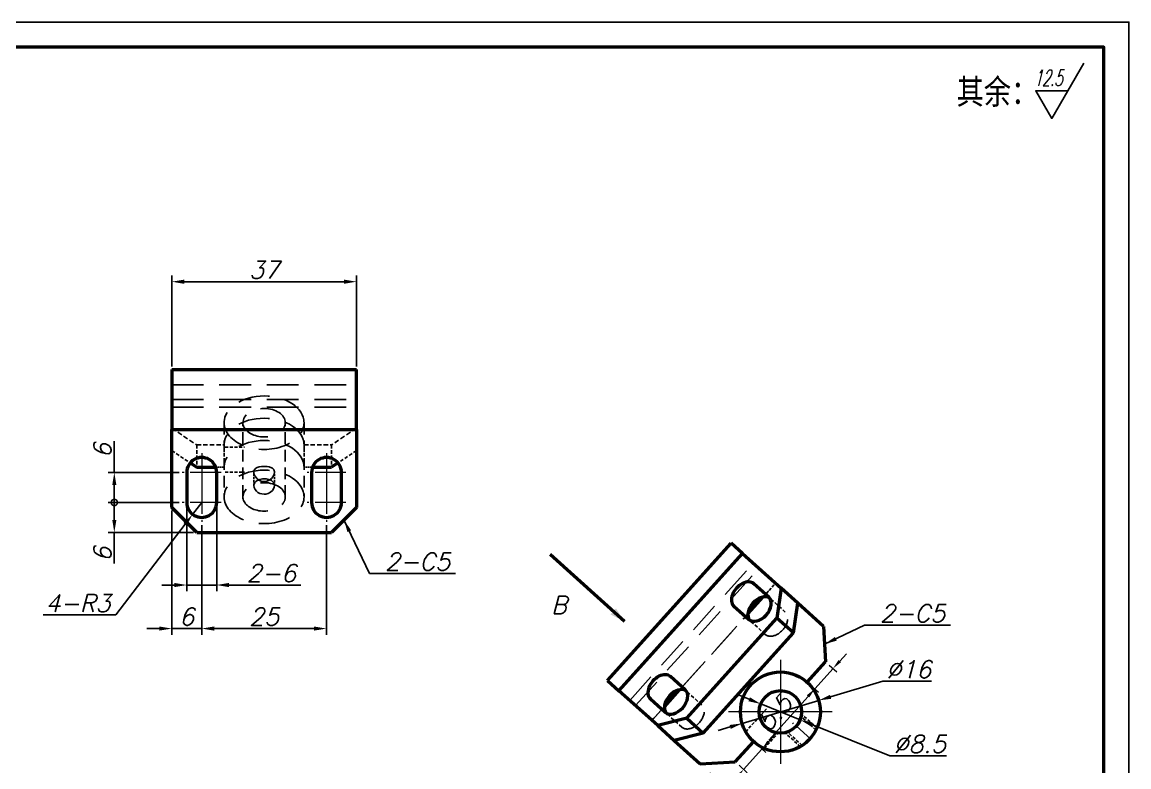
# Model space of a CAD drawing. Header units: inches. Extents: x 17901 to 26602, y 9673 to 14036.
# Drawn here: x 21422.7 to 21644.4, y 13309.5 to 13458.6 of the extents above; entities that cross this region are included whole.
import ezdxf
from ezdxf.enums import TextEntityAlignment as Align

# ---------------------------------------------------------------- set-up
doc = ezdxf.new("R2010")
doc.units = ezdxf.units.IN
doc.header["$MEASUREMENT"] = 0
doc.linetypes.add('CENTER', pattern=[50.8, 31.75, -6.35, 6.35, -6.35])
doc.linetypes.add('DASHED2', pattern=[9.525, 6.35, -3.175])
doc.layers.add('Dim', color=3, linetype='Continuous')
for name, color, linetype, lineweight in [('中心线', 1, 'CENTER', 15), ('图框_内框线', 5, 'Continuous', 50), ('标注线', 3, 'Continuous', 25), ('粗实线', 7, 'Continuous', 50), ('虚线', 2, 'DASHED2', 25)]:
    doc.layers.add(name, color=color, linetype=linetype, lineweight=lineweight)
doc.styles.add('DIM_FONT', font='romans.shx', dxfattribs={"oblique": 15})
doc.styles.add('仿宋体', font='FSGB2312.ttf', dxfattribs={"width": 0.8, "height": 3.5})
doc.dimstyles.new('SCALE 1-1', dxfattribs={"dimtxt": 3.5, "dimasz": 2, "dimexe": 1, "dimexo": 1, "dimgap": 1, "dimtad": 1, "dimdsep": 46, "dimtxsty": 'DIM_FONT', "dimcen": 0, "dimclrd": 3, "dimclre": 3, "dimclrt": 3, "dimazin": 2, "dimtfac": 1, "dimtmove": 0, "dimatfit": 3, "dimfxl": 1, "dimtolj": 1, "dimlwd": 20, "dimlwe": 20, "dimarcsym": 0})
doc.dimstyles.new('幅面 1：1$0', dxfattribs={"dimtxt": 3.5, "dimasz": 2.5, "dimexe": 1.25, "dimexo": 0.625, "dimtad": 1, "dimdsep": 46, "dimtxsty": 'DIM_FONT', "dimcen": 2.5, "dimclrd": 256, "dimclre": 256, "dimclrt": 256, "dimadec": 0, "dimazin": 0, "dimtm": 1e-09, "dimtfac": 0.5, "dimtmove": 0, "dimatfit": 3, "dimfxl": 1, "dimlwd": -1, "dimarcsym": 0})
doc.dimstyles.new('幅面 1：1$3', dxfattribs={"dimtxt": 3.5, "dimasz": 2.5, "dimexe": 1.25, "dimexo": 0.625, "dimtad": 1, "dimtih": 1, "dimtoh": 1, "dimdsep": 46, "dimtxsty": 'DIM_FONT', "dimcen": 2.5, "dimclrd": 256, "dimclre": 256, "dimclrt": 256, "dimazin": 2, "dimtfac": 0.5, "dimtmove": 0, "dimatfit": 3, "dimfxl": 1, "dimlwd": -1, "dimlwe": -1, "dimarcsym": 0})
doc.dimstyles.new('幅面 1：1$4', dxfattribs={"dimtxt": 3.5, "dimasz": 2.5, "dimexe": 1.25, "dimexo": 0.625, "dimtad": 1, "dimtoh": 1, "dimdsep": 46, "dimtxsty": 'DIM_FONT', "dimcen": 2.5, "dimclrd": 256, "dimclre": 256, "dimclrt": 256, "dimazin": 2, "dimtfac": 0.5, "dimtmove": 0, "dimatfit": 3, "dimfxl": 1, "dimlwd": -1, "dimlwe": -1, "dimarcsym": 0})
doc.dimstyles.new('幅面 1：1$7', dxfattribs={"dimtxt": 3.5, "dimasz": 2.5, "dimexe": 1.25, "dimexo": 0.625, "dimtad": 1, "dimdsep": 46, "dimtxsty": 'DIM_FONT', "dimcen": 2.5, "dimclrd": 256, "dimclrt": 256, "dimadec": 0, "dimazin": 0, "dimtfac": 1, "dimtmove": 0, "dimatfit": 3, "dimfxl": 1, "dimlwd": -1, "dimarcsym": 0})

# ---------------------------------------------------------------- blocks, each defined once
blk = doc.blocks.new('*D46')
at = {"layer": 'Defpoints', "color": 0, "transparency": 16777216}
for p in [(21489.66, 13406.68), (21452.66, 13389.1), (21489.66, 13389.1)]:
    blk.add_point(p, dxfattribs=at)
at = {"layer": '标注线', "lineweight": -2, "transparency": 16777216}
for p, q in [((21452.66, 13389.72), (21452.66, 13407.93)), ((21489.66, 13389.72), (21489.66, 13407.93))]:
    blk.add_line(p, q, dxfattribs=at)
at = {"layer": '标注线', "transparency": 16777216}
blk.add_line((21455.16, 13406.68), (21487.16, 13406.68), dxfattribs=at)
for points in [[(21455.16, 13407.1), (21455.16, 13406.26), (21452.66, 13406.68)], [(21487.16, 13407.1), (21487.16, 13406.26), (21489.66, 13406.68)]]:
    blk.add_solid(points, dxfattribs=at)
at = {"layer": '标注线', "transparency": 16777216, "insert": (21471.16, 13409.05), "char_height": 3.5, "attachment_point": 5, "style": 'DIM_FONT'}
blk.add_mtext('37', dxfattribs=at)
blk = doc.blocks.new('*D47')
at = {"layer": 'Defpoints', "color": 0, "transparency": 16777216}
for p in [(21452.66, 13361.48), (21458.66, 13358.58), (21452.66, 13337.23)]:
    blk.add_point(p, dxfattribs=at)
at = {"layer": '标注线', "lineweight": -2, "transparency": 16777216}
for p, q in [((21452.66, 13360.86), (21452.66, 13335.98)), ((21458.66, 13357.96), (21458.66, 13335.98))]:
    blk.add_line(p, q, dxfattribs=at)
at = {"layer": '标注线', "transparency": 16777216}
for p, q in [((21450.16, 13337.23), (21447.66, 13337.23)), ((21458.66, 13337.23), (21452.66, 13337.23)), ((21461.16, 13337.23), (21463.66, 13337.23))]:
    blk.add_line(p, q, dxfattribs=at)
for points in [[(21450.16, 13337.65), (21450.16, 13336.82), (21452.66, 13337.23)], [(21461.16, 13337.65), (21461.16, 13336.82), (21458.66, 13337.23)]]:
    blk.add_solid(points, dxfattribs=at)
at = {"layer": '标注线', "transparency": 16777216, "insert": (21455.66, 13339.61), "char_height": 3.5, "attachment_point": 5, "style": 'DIM_FONT'}
blk.add_mtext('6', dxfattribs=at)
blk = doc.blocks.new('*D48')
at = {"layer": 'Defpoints', "color": 0, "transparency": 16777216}
for p in [(21458.66, 13358.58), (21483.66, 13358.58), (21483.66, 13337.23)]:
    blk.add_point(p, dxfattribs=at)
at = {"layer": '标注线', "lineweight": -2, "transparency": 16777216}
for p, q in [((21458.66, 13357.96), (21458.66, 13335.98)), ((21483.66, 13357.96), (21483.66, 13335.98))]:
    blk.add_line(p, q, dxfattribs=at)
at = {"layer": '标注线', "transparency": 16777216}
blk.add_line((21461.16, 13337.23), (21481.16, 13337.23), dxfattribs=at)
for points in [[(21461.16, 13337.65), (21461.16, 13336.82), (21458.66, 13337.23)], [(21481.16, 13337.65), (21481.16, 13336.82), (21483.66, 13337.23)]]:
    blk.add_solid(points, dxfattribs=at)
at = {"layer": '标注线', "transparency": 16777216, "insert": (21471.16, 13339.61), "char_height": 3.5, "attachment_point": 5, "style": 'DIM_FONT'}
blk.add_mtext('25', dxfattribs=at)
blk = doc.blocks.new('*D49')
at = {"layer": 'Defpoints', "color": 0, "transparency": 16777216}
for p in [(21455.66, 13362.48), (21461.66, 13362.48), (21461.66, 13345.95)]:
    blk.add_point(p, dxfattribs=at)
at = {"layer": '标注线', "lineweight": -2, "transparency": 16777216}
for p, q in [((21455.66, 13361.86), (21455.66, 13344.7)), ((21461.66, 13361.86), (21461.66, 13344.7))]:
    blk.add_line(p, q, dxfattribs=at)
at = {"layer": '标注线', "transparency": 16777216}
for p, q in [((21453.16, 13345.95), (21450.66, 13345.95)), ((21455.66, 13345.95), (21461.66, 13345.95)), ((21464.16, 13345.95), (21478.55, 13345.95))]:
    blk.add_line(p, q, dxfattribs=at)
for points in [[(21453.16, 13346.37), (21453.16, 13345.53), (21455.66, 13345.95)], [(21464.16, 13346.37), (21464.16, 13345.53), (21461.66, 13345.95)]]:
    blk.add_solid(points, dxfattribs=at)
at = {"layer": '标注线', "transparency": 16777216, "insert": (21472.61, 13348.32), "char_height": 3.5, "attachment_point": 5, "style": 'DIM_FONT'}
blk.add_mtext('2-6', dxfattribs=at)
blk = doc.blocks.new('_DotSmall')
at = {"color": 0, "linetype": 'ByBlock', "const_width": 0.5}
blk.add_lwpolyline([(-0.0625, 0, 1), (0.0625, 0, 1)], format="xyb", close=True, dxfattribs=at)
blk = doc.blocks.new('*D50')
at = {"layer": 'Defpoints', "color": 0, "transparency": 16777216}
for p in [(21454.77, 13362.48), (21441.15, 13356.48), (21457.66, 13356.48)]:
    blk.add_point(p, dxfattribs=at)
at = {"layer": '标注线', "lineweight": -2, "transparency": 16777216}
for p, q in [((21454.14, 13362.48), (21439.9, 13362.48)), ((21457.04, 13356.48), (21439.9, 13356.48))]:
    blk.add_line(p, q, dxfattribs=at)
at = {"layer": '标注线', "transparency": 16777216}
for p, q in [((21441.15, 13362.48), (21441.15, 13358.98)), ((21441.15, 13356.48), (21441.15, 13350.23))]:
    blk.add_line(p, q, dxfattribs=at)
blk.add_solid([(21440.74, 13358.98), (21441.57, 13358.98), (21441.15, 13356.48)], dxfattribs=at)
at = {"layer": '标注线', "transparency": 16777216, "xscale": 2.5, "yscale": 2.5, "zscale": 2.5, "rotation": 90}
blk.add_blockref('_DotSmall', (21441.15, 13362.48), dxfattribs=at)
at = {"layer": '标注线', "transparency": 16777216, "insert": (21438.78, 13352.1), "char_height": 3.5, "attachment_point": 5, "rotation": 90, "style": 'DIM_FONT'}
blk.add_mtext('6', dxfattribs=at)
blk = doc.blocks.new('*D51')
at = {"layer": 'Defpoints', "color": 0, "transparency": 16777216}
for p in [(21441.15, 13368.48), (21454.77, 13368.48), (21454.77, 13362.48)]:
    blk.add_point(p, dxfattribs=at)
at = {"layer": '标注线', "transparency": 16777216}
for p, q in [((21441.15, 13368.48), (21441.15, 13374.73)), ((21441.15, 13362.48), (21441.15, 13365.98))]:
    blk.add_line(p, q, dxfattribs=at)
at = {"layer": '标注线', "lineweight": -2, "transparency": 16777216}
for p, q in [((21454.14, 13368.48), (21439.9, 13368.48)), ((21454.14, 13362.48), (21439.9, 13362.48))]:
    blk.add_line(p, q, dxfattribs=at)
at = {"layer": '标注线', "transparency": 16777216}
blk.add_solid([(21440.74, 13365.98), (21441.57, 13365.98), (21441.15, 13368.48)], dxfattribs=at)
at = {"layer": '标注线', "transparency": 16777216, "xscale": 2.5, "yscale": 2.5, "zscale": 2.5, "rotation": 270}
blk.add_blockref('_DotSmall', (21441.15, 13362.48), dxfattribs=at)
at = {"layer": '标注线', "transparency": 16777216, "insert": (21438.78, 13372.86), "char_height": 3.5, "attachment_point": 5, "rotation": 90, "style": 'DIM_FONT'}
blk.add_mtext('6', dxfattribs=at)
blk = doc.blocks.new('*D52')
at = {"layer": 'Defpoints', "color": 0, "transparency": 16777216}
for p in [(21458.66, 13362.48), (21456.84, 13360.1)]:
    blk.add_point(p, dxfattribs=at)
at = {"layer": '标注线', "transparency": 16777216}
for p, q in [((21458.66, 13362.48), (21456.84, 13360.1)), ((21441.47, 13339.96), (21455.33, 13358.11)), ((21426.88, 13339.96), (21441.47, 13339.96))]:
    blk.add_line(p, q, dxfattribs=at)
blk.add_solid([(21455, 13358.36), (21455.66, 13357.86), (21456.84, 13360.1)], dxfattribs=at)
at = {"layer": '标注线', "transparency": 16777216, "insert": (21433.86, 13342.33), "char_height": 3.5, "attachment_point": 5, "style": 'DIM_FONT'}
blk.add_mtext('4-R3', dxfattribs=at)
blk = doc.blocks.new('*D54')
at = {"layer": 'Defpoints', "color": 0, "transparency": 16777216}
for p in [(21582.27, 13322.85), (21566.94, 13318.25)]:
    blk.add_point(p, dxfattribs=at)
at = {"layer": '标注线', "transparency": 16777216}
for p, q in [((21595.11, 13326.71), (21584.66, 13323.57)), ((21604.88, 13326.71), (21595.11, 13326.71)), ((21566.94, 13318.25), (21582.27, 13322.85)), ((21564.55, 13317.54), (21562.15, 13316.82))]:
    blk.add_line(p, q, dxfattribs=at)
for points in [[(21584.54, 13323.97), (21584.78, 13323.17), (21582.27, 13322.85)], [(21564.43, 13317.93), (21564.67, 13317.14), (21566.94, 13318.25)]]:
    blk.add_solid(points, dxfattribs=at)
at = {"layer": '标注线', "transparency": 16777216, "insert": (21600.31, 13329.08), "char_height": 3.5, "attachment_point": 5, "style": 'DIM_FONT'}
blk.add_mtext('∅16', dxfattribs=at)
blk = doc.blocks.new('*D55')
at = {"layer": 'Defpoints', "color": 0, "transparency": 16777216}
for p in [(21570.66, 13322.14), (21578.55, 13318.97)]:
    blk.add_point(p, dxfattribs=at)
at = {"layer": '标注线', "transparency": 16777216}
for p, q in [((21568.34, 13323.07), (21566.02, 13324)), ((21570.66, 13322.14), (21578.55, 13318.97)), ((21596.5, 13311.76), (21580.87, 13318.04)), ((21607.89, 13311.76), (21596.5, 13311.76))]:
    blk.add_line(p, q, dxfattribs=at)
for points in [[(21568.5, 13323.46), (21568.19, 13322.68), (21570.66, 13322.14)], [(21581.02, 13318.42), (21580.71, 13317.65), (21578.55, 13318.97)]]:
    blk.add_solid(points, dxfattribs=at)
at = {"layer": '标注线', "transparency": 16777216, "insert": (21602.51, 13314.13), "char_height": 3.5, "attachment_point": 5, "style": 'DIM_FONT'}
blk.add_mtext('∅8.5', dxfattribs=at)
blk = doc.blocks.new('*D794')
at = {"layer": 'Defpoints', "color": 0, "transparency": 16777216}
for p in [(21569.25, 13314.61), (21565.57, 13310.52), (21567.23, 13309.03)]:
    blk.add_point(p, dxfattribs=at)
at = {"layer": 'Dim', "color": 3, "lineweight": 20, "transparency": 16777216}
for p, q in [((21572.25, 13314.6), (21573.59, 13316.09)), ((21570.91, 13313.11), (21567.23, 13309.03)), ((21569.99, 13313.94), (21571.65, 13312.44)), ((21566.31, 13309.85), (21567.97, 13308.36)), ((21565.89, 13307.54), (21558.02, 13298.8))]:
    blk.add_line(p, q, dxfattribs=at)
at = {"layer": 'Dim', "color": 3, "transparency": 16777216}
for points in [[(21572, 13314.82), (21572.5, 13314.38), (21570.91, 13313.11)], [(21565.64, 13307.76), (21566.14, 13307.32), (21567.23, 13309.03)]]:
    blk.add_solid(points, dxfattribs=at)
at = {"layer": 'Dim', "color": 3, "transparency": 16777216, "insert": (21559.24, 13304.27), "char_height": 3.5, "attachment_point": 5, "rotation": 47.9854, "style": 'DIM_FONT'}
blk.add_mtext('\\A1;5.5', dxfattribs=at)
blk = doc.blocks.new('*D795')
at = {"layer": 'Defpoints', "color": 0, "transparency": 16777216}
for p in [(21583.63, 13330.58), (21579.96, 13326.5), (21581.47, 13325.14)]:
    blk.add_point(p, dxfattribs=at)
at = {"layer": 'Dim', "color": 3, "lineweight": 20, "transparency": 16777216}
for p, q in [((21586.48, 13330.71), (21587.82, 13332.2)), ((21585.14, 13329.23), (21581.47, 13325.14)), ((21584.38, 13329.92), (21585.89, 13328.56)), ((21580.7, 13325.83), (21582.21, 13324.47)), ((21580.13, 13323.65), (21572.26, 13314.91))]:
    blk.add_line(p, q, dxfattribs=at)
at = {"layer": 'Dim', "color": 3, "transparency": 16777216}
for points in [[(21586.24, 13330.94), (21586.73, 13330.49), (21585.14, 13329.23)], [(21579.88, 13323.88), (21580.38, 13323.43), (21581.47, 13325.14)]]:
    blk.add_solid(points, dxfattribs=at)
at = {"layer": 'Dim', "color": 3, "transparency": 16777216, "insert": (21573.48, 13320.38), "char_height": 3.5, "attachment_point": 5, "rotation": 48.0064, "style": 'DIM_FONT'}
blk.add_mtext('\\A1;5.5', dxfattribs=at)

msp = doc.modelspace()

# ---------------------------------------------------------------- linework, layer by layer
at = {"layer": 'Defpoints'}
msp.add_lwpolyline([(21224.411, 13161.647), (21644.411, 13161.647), (21644.411, 13458.647), (21224.411, 13458.647)], close=True, dxfattribs=at)
at = {"layer": 'Dim'}
msp.add_lwpolyline([(21632.169, 13444.907), (21625.769, 13444.907), (21628.969, 13439.364), (21635.369, 13450.449)], dxfattribs=at)
at = {"layer": '中心线', "ltscale": 0.195001}
for p, q in [((21458.664, 13372.381), (21458.664, 13364.581)), ((21483.664, 13372.381), (21483.664, 13364.581)), ((21458.664, 13366.381), (21458.664, 13358.581)), ((21483.664, 13366.381), (21483.664, 13358.581))]:
    msp.add_line(p, q, dxfattribs=at)
at = {"layer": '中心线', "ltscale": 0.194922}
for p, q in [((21462.563, 13368.481), (21454.766, 13368.481)), ((21487.563, 13368.481), (21479.766, 13368.481)), ((21462.563, 13362.481), (21454.766, 13362.481)), ((21487.563, 13362.481), (21479.766, 13362.481))]:
    msp.add_line(p, q, dxfattribs=at)
at = {"layer": '中心线'}
for p, q in [((21574.604, 13330.952), (21574.604, 13310.152)), ((21585.002, 13320.552), (21564.201, 13320.552))]:
    msp.add_line(p, q, dxfattribs=at)
at = {"layer": '中心线', "ltscale": 0.122345}
msp.add_line((21580.697, 13315.066), (21577.061, 13318.34), dxfattribs=at)
at = {"layer": '图框_内框线'}
msp.add_lwpolyline([(21249.411, 13166.647), (21639.411, 13166.647), (21639.411, 13453.647), (21249.411, 13453.647)], close=True, dxfattribs=at)
at = {"layer": '粗实线', "ltscale": 0.3}
for p, q in [((21452.664, 13389.098), (21452.664, 13377.098)), ((21489.664, 13377.098), (21489.664, 13389.098))]:
    msp.add_line(p, q, dxfattribs=at)
at = {"layer": '粗实线'}
for p, q in [((21452.664, 13389.098), (21489.664, 13389.098)), ((21452.664, 13377.098), (21489.664, 13377.098)), ((21457.664, 13356.481), (21484.664, 13356.481)), ((21539.959, 13326.852), (21564.713, 13354.349)), ((21543.347, 13338.658), (21528.483, 13352.04)), ((21542.248, 13324.79), (21567.006, 13352.287)), ((21555.846, 13319.275), (21573.912, 13339.34)), ((21559.158, 13316.291), (21577.225, 13336.356))]:
    msp.add_line(p, q, dxfattribs=at)
at = {"layer": '粗实线', "ltscale": 0.390436}
for p, q in [((21452.664, 13361.481), (21452.664, 13377.098)), ((21489.664, 13377.098), (21489.664, 13361.481))]:
    msp.add_line(p, q, dxfattribs=at)
at = {"layer": '粗实线', "ltscale": 0.039116}
for p, q in [((21456.364, 13370.408), (21457.664, 13369.538)), ((21485.965, 13370.408), (21484.664, 13369.538))]:
    msp.add_line(p, q, dxfattribs=at)
at = {"layer": '粗实线', "ltscale": 0.15}
for p, q in [((21455.664, 13368.481), (21455.664, 13362.481)), ((21461.664, 13362.481), (21461.664, 13368.481)), ((21480.664, 13368.481), (21480.664, 13362.481)), ((21486.664, 13362.481), (21486.664, 13368.481))]:
    msp.add_line(p, q, dxfattribs=at)
at = {"layer": '粗实线', "ltscale": 0.095215}
for p, q in [((21457.664, 13369.538), (21461.473, 13369.538)), ((21480.856, 13369.538), (21484.664, 13369.538))]:
    msp.add_line(p, q, dxfattribs=at)
at = {"layer": '粗实线', "ltscale": 0.176777}
for p, q in [((21457.664, 13356.481), (21452.664, 13361.481)), ((21489.664, 13361.481), (21484.664, 13356.481))]:
    msp.add_line(p, q, dxfattribs=at)
at = {"layer": '粗实线', "ltscale": 0.077098}
msp.add_line((21567.006, 13352.287), (21564.713, 13354.349), dxfattribs=at)
at = {"layer": '粗实线', "ltscale": 0.261246}
for p, q in [((21567.006, 13352.287), (21574.772, 13345.294)), ((21550.014, 13317.798), (21542.248, 13324.79))]:
    msp.add_line(p, q, dxfattribs=at)
at = {"layer": '粗实线', "ltscale": 0.100384}
for p, q in [((21572.268, 13343.513), (21569.283, 13346.199)), ((21565.268, 13341.74), (21568.252, 13339.054))]:
    msp.add_line(p, q, dxfattribs=at)
at = {"layer": '粗实线', "ltscale": 0.150401}
msp.add_line((21574.772, 13345.294), (21573.912, 13339.34), dxfattribs=at)
at = {"layer": '粗实线', "ltscale": 0.111451}
for p, q in [((21578.084, 13342.311), (21574.772, 13345.294)), ((21555.846, 13319.275), (21559.158, 13316.291)), ((21550.014, 13317.798), (21553.326, 13314.814))]:
    msp.add_line(p, q, dxfattribs=at)
at = {"layer": '粗实线', "ltscale": 0.113835}
for p, q in [((21568.096, 13340.169), (21571.143, 13343.553)), ((21551.365, 13321.59), (21554.412, 13324.974))]:
    msp.add_line(p, q, dxfattribs=at)
at = {"layer": '粗实线', "ltscale": 0.150404}
msp.add_line((21577.225, 13336.356), (21578.084, 13342.311), dxfattribs=at)
at = {"layer": '粗实线', "ltscale": 0.174261}
msp.add_line((21583.264, 13337.646), (21578.084, 13342.311), dxfattribs=at)
at = {"layer": '粗实线', "ltscale": 0.111453}
msp.add_line((21577.225, 13336.356), (21573.912, 13339.34), dxfattribs=at)
at = {"layer": '粗实线', "ltscale": 1.83105e-05}
msp.add_line((21543.347, 13338.657), (21543.347, 13338.658), dxfattribs=at)
at = {"layer": '粗实线', "ltscale": 0.176779}
msp.add_line((21583.264, 13337.646), (21583.635, 13330.585), dxfattribs=at)
at = {"layer": '粗实线', "ltscale": 0.137493}
msp.add_line((21579.955, 13326.497), (21583.635, 13330.585), dxfattribs=at)
at = {"layer": '粗实线', "ltscale": 0.077026}
msp.add_line((21539.959, 13326.852), (21542.248, 13324.79), dxfattribs=at)
at = {"layer": '粗实线', "ltscale": 0.100312}
msp.add_line((21555.537, 13324.934), (21552.557, 13327.62), dxfattribs=at)
at = {"layer": '粗实线', "ltscale": 0.100382}
msp.add_line((21548.541, 13323.161), (21551.526, 13320.475), dxfattribs=at)
at = {"layer": '粗实线', "ltscale": 0.150405}
for p, q in [((21555.846, 13319.275), (21550.014, 13317.798)), ((21559.158, 13316.291), (21553.326, 13314.814))]:
    msp.add_line(p, q, dxfattribs=at)
at = {"layer": '粗实线', "ltscale": 0.174336}
msp.add_line((21553.326, 13314.814), (21558.51, 13310.15), dxfattribs=at)
at = {"layer": '粗实线', "ltscale": 0.137491}
msp.add_line((21565.569, 13310.52), (21569.248, 13314.607), dxfattribs=at)
at = {"layer": '粗实线', "ltscale": 0.176707}
msp.add_line((21558.51, 13310.15), (21565.569, 13310.52), dxfattribs=at)
at = {"layer": '粗实线'}
for radius in [8, 4.25]:
    msp.add_circle((21574.604, 13320.552), radius, dxfattribs=at)
for centre, start, end in [((21458.664, 13368.481), 0, 180.00001), ((21483.664, 13368.481), 0, 180.00001), ((21458.664, 13362.481), 179.99999, 0), ((21483.664, 13362.481), 179.99999, 0)]:
    msp.add_arc(centre, 3, start, end, dxfattribs=at)
for centre, major_axis, start_param, end_param in [((21567.276, 13343.97), (2.008, 2.229), 0, 3.1415927), ((21570.588, 13340.986), (-2.008, -2.229), 3.2522081, 6.1725619), ((21570.26, 13341.283), (2.008, 2.229), 3.1415927, 6.2831853), ((21550.549, 13325.391), (2.008, 2.229), 0, 3.1415927), ((21553.861, 13322.407), (-2.008, -2.229), 3.2522081, 6.1725619), ((21553.529, 13322.704), (2.008, 2.229), 3.1415927, 6.2831853)]:
    msp.add_ellipse(centre, major_axis=major_axis, ratio=0.6691234, start_param=start_param, end_param=end_param, dxfattribs=at)
msp.add_solid([(21540.577, 13340.068), (21543.347, 13338.658), (21541.655, 13341.262)], dxfattribs=at)
at = {"layer": '虚线'}
for p, q in [((21452.664, 13386.016), (21489.664, 13386.016)), ((21452.664, 13383.098), (21489.664, 13383.098)), ((21452.664, 13381.557), (21489.664, 13381.557)), ((21452.664, 13377.098), (21489.664, 13377.098)), ((21544.416, 13322.838), (21569.174, 13350.334)), ((21545.561, 13321.807), (21570.319, 13349.303)), ((21548.873, 13318.823), (21573.631, 13346.32)), ((21554.412, 13324.974), (21568.096, 13340.169))]:
    msp.add_line(p, q, dxfattribs=at)
at = {"layer": '虚线', "ltscale": 0.150403}
for p, q in [((21452.664, 13377.343), (21457.664, 13373.997)), ((21489.664, 13377.343), (21484.664, 13373.997))]:
    msp.add_line(p, q, dxfattribs=at)
at = {"layer": '虚线', "ltscale": 0.371576}
for p, q in [((21463.164, 13378.456), (21463.164, 13363.593)), ((21466.914, 13363.593), (21466.914, 13378.456)), ((21475.414, 13363.593), (21475.414, 13378.456)), ((21479.164, 13378.456), (21479.164, 13363.593))]:
    msp.add_line(p, q, dxfattribs=at)
at = {"layer": '虚线', "ltscale": 0.111286}
for p, q in [((21452.664, 13372.884), (21456.364, 13370.408)), ((21489.664, 13372.884), (21485.965, 13370.408))]:
    msp.add_line(p, q, dxfattribs=at)
at = {"layer": '虚线', "ltscale": 0.1375}
for p, q in [((21457.664, 13373.997), (21463.164, 13373.997)), ((21479.164, 13373.997), (21484.664, 13373.997))]:
    msp.add_line(p, q, dxfattribs=at)
at = {"layer": '虚线', "ltscale": 0.111472}
for p, q in [((21457.664, 13373.997), (21457.664, 13369.538)), ((21463.164, 13369.538), (21463.164, 13373.997)), ((21479.164, 13369.538), (21479.164, 13373.997)), ((21484.664, 13373.997), (21484.664, 13369.538))]:
    msp.add_line(p, q, dxfattribs=at)
at = {"layer": '虚线', "ltscale": 0.097949}
for p, q in [((21463.34, 13373.525), (21467.258, 13373.525)), ((21463.34, 13368.525), (21467.258, 13368.525))]:
    msp.add_line(p, q, dxfattribs=at)
at = {"layer": '虚线', "ltscale": 0.042285}
for p, q in [((21461.473, 13369.538), (21463.164, 13369.538)), ((21479.164, 13369.538), (21480.856, 13369.538))]:
    msp.add_line(p, q, dxfattribs=at)
at = {"layer": '虚线', "ltscale": 0.067163}
msp.add_line((21469.098, 13365.853), (21469.098, 13368.54), dxfattribs=at)
at = {"layer": '虚线', "ltscale": 0.06716}
msp.add_line((21473.231, 13365.854), (21473.231, 13368.54), dxfattribs=at)
at = {"layer": '虚线', "ltscale": 0.093031}
msp.add_line((21571.143, 13343.553), (21573.631, 13346.32), dxfattribs=at)
at = {"layer": '虚线', "ltscale": 0.111451}
for p, q in [((21575.58, 13340.529), (21572.268, 13343.513)), ((21571.565, 13336.07), (21568.252, 13339.054))]:
    msp.add_line(p, q, dxfattribs=at)
at = {"layer": '虚线', "ltscale": 0.111523}
msp.add_line((21558.854, 13321.95), (21555.537, 13324.934), dxfattribs=at)
at = {"layer": '虚线', "ltscale": 0.093096}
msp.add_line((21548.873, 13318.823), (21551.365, 13321.59), dxfattribs=at)
at = {"layer": '虚线', "ltscale": 0.111453}
msp.add_line((21554.838, 13317.491), (21551.526, 13320.475), dxfattribs=at)
at = {"layer": '虚线', "ltscale": 0.09778}
for p, q in [((21567.658, 13316.578), (21570.276, 13319.484)), ((21571.377, 13313.232), (21573.994, 13316.139))]:
    msp.add_line(p, q, dxfattribs=at)
at = {"layer": '虚线', "ltscale": 0.100386}
msp.add_line((21581.729, 13316.917), (21578.744, 13319.604), dxfattribs=at)
at = {"layer": '虚线', "ltscale": 0.097771}
for p, q in [((21581.924, 13317.325), (21579.018, 13319.942)), ((21578.576, 13313.61), (21575.67, 13316.226))]:
    msp.add_line(p, q, dxfattribs=at)
at = {"layer": '虚线', "ltscale": 0.100384}
msp.add_line((21578.963, 13313.845), (21575.979, 13316.531), dxfattribs=at)
at = {"layer": '虚线'}
for points in [[(21469.125, 13368.787), (21469.211, 13369.001), (21469.348, 13369.185), (21469.535, 13369.344), (21469.766, 13369.471), (21470.18, 13369.609), (21470.645, 13369.689), (21471.418, 13369.711), (21471.797, 13369.675), (21472.157, 13369.607), (21472.621, 13369.444), (21472.817, 13369.329), (21472.977, 13369.189)], [(21469.352, 13367.716), (21469.672, 13367.3), (21470.09, 13366.96), (21470.586, 13366.732), (21470.86, 13366.669), (21471.141, 13366.645), (21471.418, 13366.662), (21471.692, 13366.718), (21472.203, 13366.939), (21472.633, 13367.277), (21472.961, 13367.688), (21473.168, 13368.144), (21473.231, 13368.54)], [(21469.098, 13365.853), (21469.145, 13366.167), (21469.278, 13366.452), (21469.496, 13366.695), (21469.875, 13366.942), (21470.332, 13367.107), (21470.836, 13367.193), (21471.164, 13367.208)], [(21469.352, 13365.075), (21469.164, 13365.458), (21469.098, 13365.853)], [(21472.977, 13366.548), (21472.817, 13366.711), (21472.621, 13366.851), (21472.34, 13366.993), (21472.032, 13367.098), (21471.606, 13367.18), (21471.164, 13367.208)], [(21473.231, 13365.854), (21473.184, 13365.521), (21473.051, 13365.193), (21472.84, 13364.889), (21472.465, 13364.548), (21472.004, 13364.298), (21471.492, 13364.16), (21471.164, 13364.136)], [(21469.352, 13365.075), (21469.606, 13364.766), (21469.926, 13364.506), (21470.301, 13364.307), (21470.723, 13364.179), (21471.164, 13364.136)]]:
    msp.add_lwpolyline(points, dxfattribs=at)
for centre, radius, start, end in [((21470.114, 13368.545), 1.016, 166.20048, 180.28641), ((21470.399, 13368.547), 1.301, 180.29871, 192.24228), ((21470.922, 13368.675), 1.839, 192.69284, 211.39206), ((21472.324, 13368.562), 0.908, 358.63002, 43.77243), ((21472.164, 13365.857), 1.069, 359.83527, 40.2695), ((21574.604, 13320.552), 8, 48.00055, 228.00056)]:
    msp.add_arc(centre, radius, start, end, dxfattribs=at)
for centre, major_axis, start_param, end_param in [((21471.164, 13378.456), (-8, 0), 3.1415927, 6.2831853), ((21471.164, 13378.456), (-4.25, 0), 3.1415621, 6.2831547), ((21471.164, 13373.997), (-8, 0), 3.1415927, 6.2831853), ((21471.164, 13378.456), (-8, 0), 6.2831853, 9.424778), ((21471.164, 13378.456), (-4.25, 0), 6.2831547, 8.924778), ((21471.164, 13378.456), (-4.25, 0), 2.6415927, 3.1415621), ((21471.164, 13369.538), (-8, 0), 3.1415927, 6.2831853), ((21471.164, 13363.593), (-8, 0), 3.1415927, 6.2831853), ((21471.164, 13363.593), (-4.25, 0), 3.1415621, 6.2831547), ((21471.164, 13363.593), (-8, 0), 6.2831853, 9.424778), ((21471.164, 13363.593), (-4.25, 0), 6.2831547, 8.924778), ((21471.164, 13363.593), (-4.25, 0), 2.6415927, 3.1415621), ((21570.588, 13340.986), (-2.008, -2.229), 3.1415927, 3.2522081), ((21573.572, 13338.3), (-2.008, -2.229), 0, 3.1415927), ((21570.588, 13340.986), (-2.008, -2.229), 6.1725619, 6.2831853), ((21553.861, 13322.407), (-2.008, -2.229), 3.1415927, 3.2522081), ((21556.846, 13319.721), (-2.008, -2.229), 0, 3.1415927), ((21553.861, 13322.407), (-2.008, -2.229), 6.1725619, 6.2831853)]:
    msp.add_ellipse(centre, major_axis=major_axis, ratio=0.6691234, start_param=start_param, end_param=end_param, dxfattribs=at)

# ---------------------------------------------------------------- texts
at = {"layer": 'Dim', "style": 'DIM_FONT', "oblique": 15, "width": 0.559478}
msp.add_text('12.5', height=3.2, dxfattribs=at).set_placement((21625.377, 13445.88), (21631.089, 13445.88), align=Align.FIT)
at = {"layer": 'Dim', "insert": (21609.896, 13447.234), "char_height": 5, "width": 44.42321, "attachment_point": 1, "style": '仿宋体'}
msp.add_mtext('{\\fSimSun|b0|i0|c134|p2;其余：}', dxfattribs=at)
at = {"layer": '标注线', "char_height": 3.5, "attachment_point": 7, "style": 'DIM_FONT'}
for s, insert in [('2-C5', (21495.384, 13348.863)), ('B', (21528.67, 13340.206)), ('2-C5', (21594.559, 13338.525))]:
    msp.add_mtext(s, dxfattribs=dict(at, insert=insert))

# ---------------------------------------------------------------- dimensions: what is measured, and where the dimension line sits
at = {"layer": 'Dim'}
for p1, p2, distance, picture, middle in [((21583.635, 13330.585), (21579.956, 13326.498), 2.031, '*D795', (21573.481, 13320.379)), ((21569.251, 13314.607), (21565.569, 13310.52), 2.232, '*D794', (21559.24, 13304.269))]:
    dim = msp.add_aligned_dim(p1=p1, p2=p2, distance=distance, dimstyle='SCALE 1-1', dxfattribs=at)
    dim.commit()
    dim.dimension.update_dxf_attribs({"geometry": picture, "text_midpoint": middle})
at = {"layer": '标注线'}
for base, p1, p2, picture, middle in [((21489.664, 13406.679), (21452.664, 13389.098), (21489.664, 13389.098), '*D46', (21471.164, 13409.054)), ((21452.664, 13337.232), (21458.664, 13358.581), (21452.664, 13361.481), '*D47', (21455.664, 13339.607)), ((21483.664, 13337.232), (21458.664, 13358.581), (21483.664, 13358.581), '*D48', (21471.164, 13339.607))]:
    dim = msp.add_linear_dim(base=base, p1=p1, p2=p2, dimstyle='幅面 1：1$0', dxfattribs=at)
    dim.commit()
    dim.dimension.update_dxf_attribs({"geometry": picture, "text_midpoint": middle})
for base, p2, picture, middle in [((21441.153, 13368.481), (21454.766, 13368.481), '*D51', (21441.153, 13372.858)), ((21441.153, 13356.481), (21457.664, 13356.481), '*D50', (21441.153, 13352.104))]:
    dim = msp.add_linear_dim(base=base, p1=(21454.766, 13362.481), p2=p2, angle=90, dimstyle='幅面 1：1$0', override={"dimblk1": 'DotSmall', "dimsah": 1}, dxfattribs=at)
    dim.commit()
    dim.dimension.update_dxf_attribs({"geometry": picture, "text_midpoint": middle, "dimtype": 160})
dim = msp.add_radius_dim(center=(21458.664, 13362.481), mpoint=(21456.844, 13360.097), text='4-<>', dimstyle='幅面 1：1$4', dxfattribs=at)
dim.commit()
dim.dimension.update_dxf_attribs({"geometry": '*D52', "text_midpoint": (21433.863, 13339.957), "dimtype": 164})
dim = msp.add_linear_dim(base=(21461.664, 13345.948), p1=(21455.664, 13362.481), p2=(21461.664, 13362.481), text='2-<>', dimstyle='幅面 1：1$0', dxfattribs=at)
dim.commit()
dim.dimension.update_dxf_attribs({"geometry": '*D49', "text_midpoint": (21472.608, 13348.323)})
for p1, p2, picture, middle in [((21566.941, 13318.254), (21582.266, 13322.851), '*D54', (21600.306, 13326.705)), ((21570.66, 13322.137), (21578.547, 13318.968), '*D55', (21602.508, 13311.755))]:
    dim = msp.add_diameter_dim_2p(p1=p1, p2=p2, dimstyle='幅面 1：1$3', dxfattribs=at)
    dim.commit()
    dim.dimension.update_dxf_attribs({"geometry": picture, "text_midpoint": middle, "dimtype": 163})

# ---------------------------------------------------------------- leaders
at = {"layer": '标注线', "annotation_type": 0, "has_hookline": 1, "hookline_direction": 0, "text_width": 14.104}
for points in [[(21487.164, 13358.981), (21492.259, 13348.238), (21494.759, 13348.238)], [(21583.449, 13334.116), (21591.434, 13337.9), (21593.934, 13337.9)]]:
    msp.add_leader(points, dimstyle='幅面 1：1$7', override={"dimgap": 0.625, "dimtad": 1}, dxfattribs=at)

doc.saveas('drawing.dxf')
